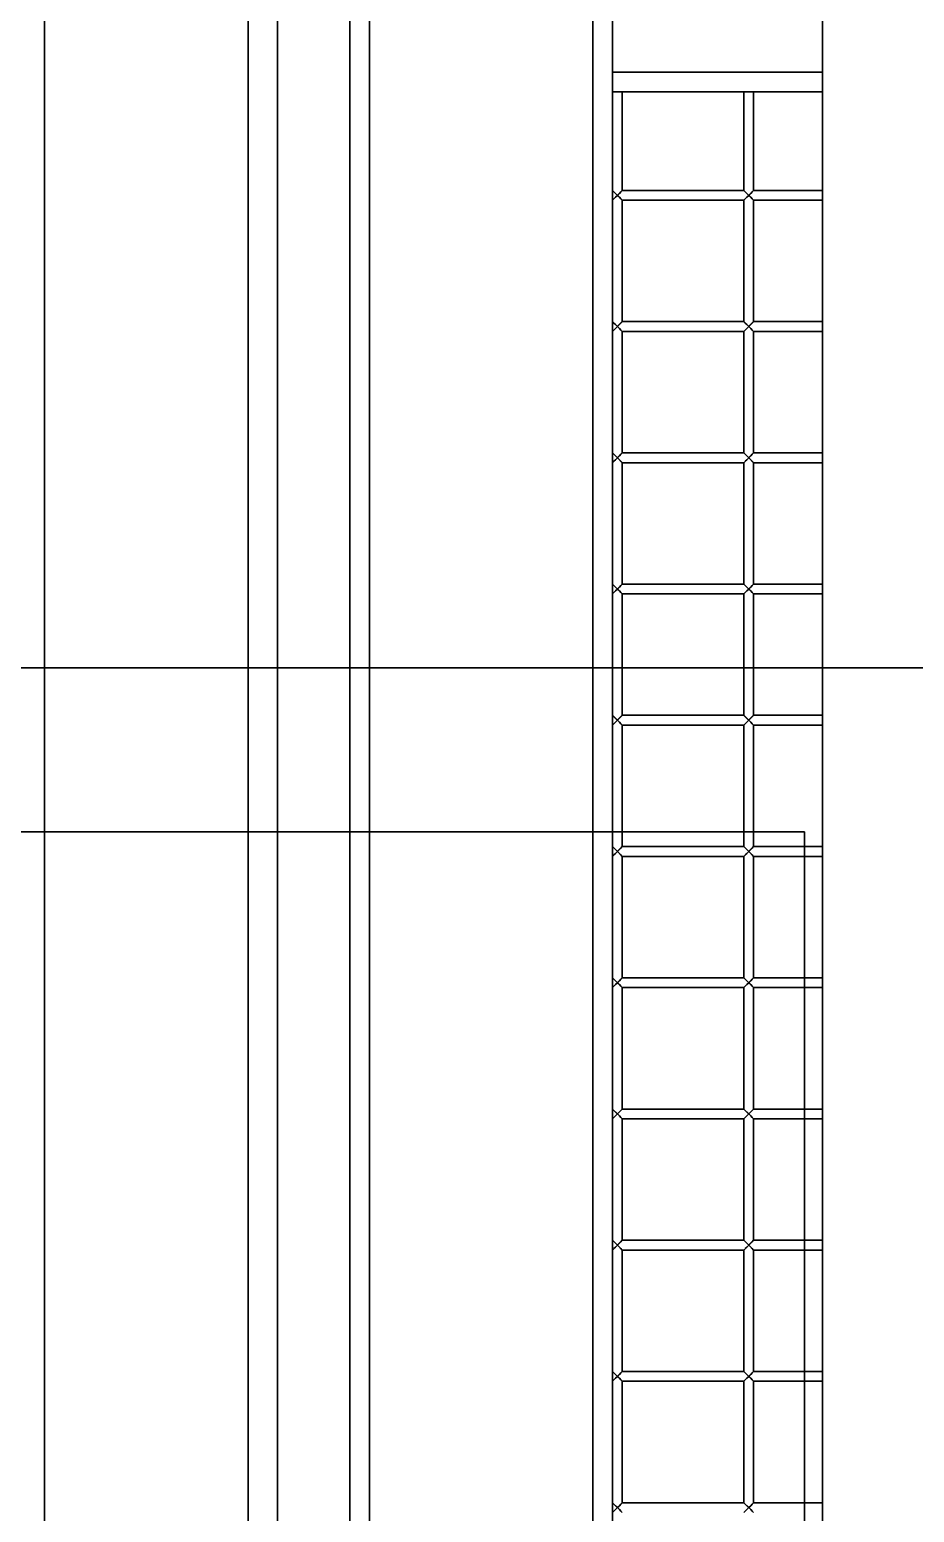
# Model space of a CAD drawing. Header units: millimetres. Extents: x 32496 to 166256, y 3504 to 23939.
# Drawn here: x 69479 to 69748.4, y 13026.7 to 13478.7 of the extents above; entities that cross this region are included whole.
import ezdxf

# ---------------------------------------------------------------- set-up
doc = ezdxf.new("R2010")
doc.units = ezdxf.units.MM
doc.layers.get('0').update_dxf_attribs({"lineweight": 35})

# ---------------------------------------------------------------- blocks, each defined once
blk = doc.blocks.new('DRGTJHYTHRTTR')
at = {"color": 7, "linetype": 'Continuous'}
for p, q in [((60371.04, -49682.69), (46149.04, -49682.69)), ((51794.04, -49732.69), (50439.04, -49732.69)), ((51794.04, -50285.69), (51794.04, -49732.69))]:
    blk.add_line(p, q, dxfattribs=at)
blk = doc.blocks.new('8-1250')
at = {"linetype": 'Continuous'}
for p, q in [((-3562.63, -32152.29), (-3562.63, -34671.29)), ((-3500.63, -32152.29), (-3500.63, -34671.29)), ((-3491.63, -32232.29), (-3491.63, -34591.29)), ((-3469.63, -32251.79), (-3469.63, -34571.79)), ((-3463.63, -34571.79), (-3463.63, -32251.79)), ((-3395.63, -32251.79), (-3395.63, -34571.79)), ((-3389.63, -33511.79), (-3389.63, -33311.79)), ((-3325.63, -33362.79), (-3325.63, -34431.79)), ((-3325.63, -33505.79), (-3389.63, -33505.79)), ((-3389.63, -34414.79), (-3389.63, -33511.79)), ((-3389.63, -33511.79), (-3325.63, -33511.79)), ((-3386.63, -33511.79), (-3386.63, -33541.79)), ((-3349.63, -33511.79), (-3349.63, -33541.79)), ((-3346.63, -33511.79), (-3346.63, -33541.79)), ((-3389.63, -33544.79), (-3386.63, -33541.79)), ((-3389.63, -33541.79), (-3388.13, -33543.29)), ((-3386.63, -33541.79), (-3349.63, -33541.79)), ((-3349.63, -33544.79), (-3346.63, -33541.79)), ((-3349.63, -33541.79), (-3348.13, -33543.29)), ((-3346.63, -33541.79), (-3325.63, -33541.79)), ((-3386.63, -33544.79), (-3388.13, -33543.29)), ((-3386.63, -33544.79), (-3386.63, -33581.79)), ((-3386.63, -33544.79), (-3349.63, -33544.79)), ((-3349.63, -33544.79), (-3349.63, -33581.79)), ((-3346.63, -33544.79), (-3348.13, -33543.29)), ((-3346.63, -33544.79), (-3346.63, -33581.79)), ((-3346.63, -33544.79), (-3325.63, -33544.79)), ((-3389.63, -33584.79), (-3386.63, -33581.79)), ((-3389.63, -33581.79), (-3388.13, -33583.29)), ((-3386.63, -33584.79), (-3388.13, -33583.29)), ((-3386.63, -33581.79), (-3349.63, -33581.79)), ((-3349.63, -33584.79), (-3346.63, -33581.79)), ((-3349.63, -33581.79), (-3348.13, -33583.29)), ((-3346.63, -33584.79), (-3348.13, -33583.29)), ((-3346.63, -33581.79), (-3325.63, -33581.79)), ((-3386.63, -33584.79), (-3386.63, -33621.79)), ((-3386.63, -33584.79), (-3349.63, -33584.79)), ((-3349.63, -33584.79), (-3349.63, -33621.79)), ((-3346.63, -33584.79), (-3346.63, -33621.79)), ((-3346.63, -33584.79), (-3325.63, -33584.79)), ((-3389.63, -33621.79), (-3388.13, -33623.29)), ((-3389.63, -33624.79), (-3386.63, -33621.79)), ((-3386.63, -33624.79), (-3388.13, -33623.29)), ((-3386.63, -33621.79), (-3349.63, -33621.79)), ((-3349.63, -33624.79), (-3346.63, -33621.79)), ((-3349.63, -33621.79), (-3348.13, -33623.29)), ((-3346.63, -33624.79), (-3348.13, -33623.29)), ((-3346.63, -33621.79), (-3325.63, -33621.79)), ((-3386.63, -33624.79), (-3386.63, -33661.79)), ((-3386.63, -33624.79), (-3349.63, -33624.79)), ((-3349.63, -33624.79), (-3349.63, -33661.79)), ((-3346.63, -33624.79), (-3346.63, -33661.79)), ((-3346.63, -33624.79), (-3325.63, -33624.79)), ((-3389.63, -33661.79), (-3388.13, -33663.29)), ((-3389.63, -33664.79), (-3386.63, -33661.79)), ((-3386.63, -33664.79), (-3388.13, -33663.29)), ((-3386.63, -33661.79), (-3349.63, -33661.79)), ((-3386.63, -33664.79), (-3386.63, -33701.79)), ((-3386.63, -33664.79), (-3349.63, -33664.79)), ((-3349.63, -33661.79), (-3348.13, -33663.29)), ((-3349.63, -33664.79), (-3346.63, -33661.79)), ((-3349.63, -33664.79), (-3349.63, -33701.79)), ((-3346.63, -33664.79), (-3348.13, -33663.29)), ((-3346.63, -33661.79), (-3325.63, -33661.79)), ((-3346.63, -33664.79), (-3346.63, -33701.79)), ((-3346.63, -33664.79), (-3325.63, -33664.79)), ((-3389.63, -33701.79), (-3388.13, -33703.29)), ((-3389.63, -33704.79), (-3386.63, -33701.79)), ((-3386.63, -33704.79), (-3388.13, -33703.29)), ((-3386.63, -33701.79), (-3349.63, -33701.79)), ((-3386.63, -33704.79), (-3386.63, -33741.79)), ((-3386.63, -33704.79), (-3349.63, -33704.79)), ((-3349.63, -33701.79), (-3348.13, -33703.29)), ((-3349.63, -33704.79), (-3346.63, -33701.79)), ((-3349.63, -33704.79), (-3349.63, -33741.79)), ((-3346.63, -33704.79), (-3348.13, -33703.29)), ((-3346.63, -33701.79), (-3325.63, -33701.79)), ((-3346.63, -33704.79), (-3346.63, -33741.79)), ((-3346.63, -33704.79), (-3325.63, -33704.79)), ((-3389.63, -33741.79), (-3388.13, -33743.29)), ((-3389.63, -33744.79), (-3386.63, -33741.79)), ((-3386.63, -33741.79), (-3349.63, -33741.79)), ((-3349.63, -33741.79), (-3348.13, -33743.29)), ((-3349.63, -33744.79), (-3346.63, -33741.79)), ((-3346.63, -33741.79), (-3325.63, -33741.79)), ((-3386.63, -33744.79), (-3388.13, -33743.29)), ((-3386.63, -33744.79), (-3386.63, -33781.79)), ((-3386.63, -33744.79), (-3349.63, -33744.79)), ((-3349.63, -33744.79), (-3349.63, -33781.79)), ((-3346.63, -33744.79), (-3348.13, -33743.29)), ((-3346.63, -33744.79), (-3346.63, -33781.79)), ((-3346.63, -33744.79), (-3325.63, -33744.79)), ((-3389.63, -33781.79), (-3388.13, -33783.29)), ((-3389.63, -33784.79), (-3386.63, -33781.79)), ((-3386.63, -33781.79), (-3349.63, -33781.79)), ((-3349.63, -33781.79), (-3348.13, -33783.29)), ((-3349.63, -33784.79), (-3346.63, -33781.79)), ((-3346.63, -33781.79), (-3325.63, -33781.79)), ((-3386.63, -33784.79), (-3388.13, -33783.29)), ((-3386.63, -33784.79), (-3386.63, -33821.79)), ((-3386.63, -33784.79), (-3349.63, -33784.79)), ((-3349.63, -33784.79), (-3349.63, -33821.79)), ((-3346.63, -33784.79), (-3348.13, -33783.29)), ((-3346.63, -33784.79), (-3346.63, -33821.79)), ((-3346.63, -33784.79), (-3325.63, -33784.79)), ((-3389.63, -33821.79), (-3388.13, -33823.29)), ((-3389.63, -33824.79), (-3386.63, -33821.79)), ((-3386.63, -33824.79), (-3388.13, -33823.29)), ((-3386.63, -33821.79), (-3349.63, -33821.79)), ((-3349.63, -33821.79), (-3348.13, -33823.29)), ((-3349.63, -33824.79), (-3346.63, -33821.79)), ((-3346.63, -33824.79), (-3348.13, -33823.29)), ((-3346.63, -33821.79), (-3325.63, -33821.79)), ((-3386.63, -33824.79), (-3386.63, -33861.79)), ((-3386.63, -33824.79), (-3349.63, -33824.79)), ((-3349.63, -33824.79), (-3349.63, -33861.79)), ((-3346.63, -33824.79), (-3346.63, -33861.79)), ((-3346.63, -33824.79), (-3325.63, -33824.79)), ((-3389.63, -33861.79), (-3388.13, -33863.29)), ((-3389.63, -33864.79), (-3386.63, -33861.79)), ((-3386.63, -33864.79), (-3388.13, -33863.29)), ((-3386.63, -33861.79), (-3349.63, -33861.79)), ((-3349.63, -33861.79), (-3348.13, -33863.29)), ((-3349.63, -33864.79), (-3346.63, -33861.79)), ((-3346.63, -33864.79), (-3348.13, -33863.29)), ((-3346.63, -33861.79), (-3325.63, -33861.79)), ((-3386.63, -33864.79), (-3386.63, -33901.79)), ((-3386.63, -33864.79), (-3349.63, -33864.79)), ((-3349.63, -33864.79), (-3349.63, -33901.79)), ((-3346.63, -33864.79), (-3346.63, -33901.79)), ((-3346.63, -33864.79), (-3325.63, -33864.79)), ((-3389.63, -33901.79), (-3388.13, -33903.29)), ((-3389.63, -33904.79), (-3386.63, -33901.79)), ((-3386.63, -33904.79), (-3388.13, -33903.29)), ((-3386.63, -33901.79), (-3349.63, -33901.79)), ((-3349.63, -33901.79), (-3348.13, -33903.29)), ((-3349.63, -33904.79), (-3346.63, -33901.79)), ((-3346.63, -33904.79), (-3348.13, -33903.29)), ((-3346.63, -33901.79), (-3325.63, -33901.79)), ((-3386.63, -33904.79), (-3386.63, -33941.79)), ((-3386.63, -33904.79), (-3349.63, -33904.79)), ((-3349.63, -33904.79), (-3349.63, -33941.79)), ((-3346.63, -33904.79), (-3346.63, -33941.79)), ((-3346.63, -33904.79), (-3325.63, -33904.79)), ((-3389.63, -33941.79), (-3388.13, -33943.29)), ((-3389.63, -33944.79), (-3386.63, -33941.79)), ((-3386.63, -33944.79), (-3388.13, -33943.29)), ((-3386.63, -33941.79), (-3349.63, -33941.79)), ((-3349.63, -33941.79), (-3348.13, -33943.29)), ((-3349.63, -33944.79), (-3346.63, -33941.79)), ((-3346.63, -33944.79), (-3348.13, -33943.29)), ((-3346.63, -33941.79), (-3325.63, -33941.79))]:
    blk.add_line(p, q, dxfattribs=at)
for points in [[(-3389.51, -33541.9), (-3389.2, -33542.22), (-3388.71, -33542.71), (-3387.54, -33543.88)], [(-3388.13, -33543.29), (-3387.54, -33542.7), (-3387.07, -33542.23), (-3386.74, -33541.9)], [(-3349.51, -33541.9), (-3349.2, -33542.22), (-3348.71, -33542.71), (-3347.54, -33543.88)], [(-3348.13, -33543.29), (-3347.54, -33542.7), (-3347.07, -33542.23), (-3346.74, -33541.9)], [(-3388.13, -33543.29), (-3388.72, -33543.88), (-3389.19, -33544.35)], [(-3386.74, -33544.67), (-3387.07, -33544.35), (-3387.54, -33543.88)], [(-3348.13, -33543.29), (-3348.72, -33543.88), (-3349.19, -33544.35)], [(-3346.74, -33544.67), (-3347.07, -33544.35), (-3347.54, -33543.88)], [(-3389.51, -33581.9), (-3389.2, -33582.22), (-3388.71, -33582.71), (-3387.54, -33583.88)], [(-3388.13, -33583.29), (-3388.72, -33583.88), (-3389.19, -33584.35)], [(-3388.13, -33583.29), (-3387.54, -33582.7), (-3387.07, -33582.23), (-3386.74, -33581.9)], [(-3349.51, -33581.9), (-3349.2, -33582.22), (-3348.71, -33582.71), (-3347.54, -33583.88)], [(-3348.13, -33583.29), (-3348.72, -33583.88), (-3349.19, -33584.35)], [(-3348.13, -33583.29), (-3347.54, -33582.7), (-3347.07, -33582.23), (-3346.74, -33581.9)], [(-3386.74, -33584.67), (-3387.07, -33584.35), (-3387.54, -33583.88)], [(-3346.74, -33584.67), (-3347.07, -33584.35), (-3347.54, -33583.88)], [(-3389.51, -33621.9), (-3389.2, -33622.22), (-3388.71, -33622.71), (-3387.54, -33623.88)], [(-3388.13, -33623.29), (-3388.72, -33623.88), (-3389.19, -33624.35)], [(-3388.13, -33623.29), (-3387.54, -33622.7), (-3387.07, -33622.23), (-3386.74, -33621.9)], [(-3386.74, -33624.67), (-3387.07, -33624.35), (-3387.54, -33623.88)], [(-3349.51, -33621.9), (-3349.2, -33622.22), (-3348.71, -33622.71), (-3347.54, -33623.88)], [(-3348.13, -33623.29), (-3348.72, -33623.88), (-3349.19, -33624.35)], [(-3348.13, -33623.29), (-3347.54, -33622.7), (-3347.07, -33622.23), (-3346.74, -33621.9)], [(-3346.74, -33624.67), (-3347.07, -33624.35), (-3347.54, -33623.88)], [(-3389.51, -33661.9), (-3389.2, -33662.22), (-3388.71, -33662.71), (-3387.54, -33663.88)], [(-3388.13, -33663.29), (-3388.72, -33663.88), (-3389.19, -33664.35)], [(-3388.13, -33663.29), (-3387.54, -33662.7), (-3387.07, -33662.23), (-3386.74, -33661.9)], [(-3386.74, -33664.67), (-3387.07, -33664.35), (-3387.54, -33663.88)], [(-3349.51, -33661.9), (-3349.2, -33662.22), (-3348.71, -33662.71), (-3347.54, -33663.88)], [(-3348.13, -33663.29), (-3348.72, -33663.88), (-3349.19, -33664.35)], [(-3348.13, -33663.29), (-3347.54, -33662.7), (-3347.07, -33662.23), (-3346.74, -33661.9)], [(-3346.74, -33664.67), (-3347.07, -33664.35), (-3347.54, -33663.88)], [(-3389.51, -33701.9), (-3389.2, -33702.22), (-3388.71, -33702.71), (-3387.54, -33703.88)], [(-3388.13, -33703.29), (-3388.72, -33703.88), (-3389.19, -33704.35)], [(-3388.13, -33703.29), (-3387.54, -33702.7), (-3387.07, -33702.23), (-3386.74, -33701.9)], [(-3386.74, -33704.67), (-3387.07, -33704.35), (-3387.54, -33703.88)], [(-3349.51, -33701.9), (-3349.2, -33702.22), (-3348.71, -33702.71), (-3347.54, -33703.88)], [(-3348.13, -33703.29), (-3348.72, -33703.88), (-3349.19, -33704.35)], [(-3348.13, -33703.29), (-3347.54, -33702.7), (-3347.07, -33702.23), (-3346.74, -33701.9)], [(-3346.74, -33704.67), (-3347.07, -33704.35), (-3347.54, -33703.88)], [(-3389.51, -33741.9), (-3389.2, -33742.22), (-3388.71, -33742.71), (-3387.54, -33743.88)], [(-3388.13, -33743.29), (-3387.54, -33742.7), (-3387.07, -33742.23), (-3386.74, -33741.9)], [(-3349.51, -33741.9), (-3349.2, -33742.22), (-3348.71, -33742.71), (-3347.54, -33743.88)], [(-3348.13, -33743.29), (-3347.54, -33742.7), (-3347.07, -33742.23), (-3346.74, -33741.9)], [(-3388.13, -33743.29), (-3388.72, -33743.88), (-3389.19, -33744.35)], [(-3386.74, -33744.67), (-3387.07, -33744.35), (-3387.54, -33743.88)], [(-3348.13, -33743.29), (-3348.72, -33743.88), (-3349.19, -33744.35)], [(-3346.74, -33744.67), (-3347.07, -33744.35), (-3347.54, -33743.88)], [(-3389.51, -33781.9), (-3389.2, -33782.22), (-3388.71, -33782.71), (-3387.54, -33783.88)], [(-3388.13, -33783.29), (-3387.54, -33782.7), (-3387.07, -33782.23), (-3386.74, -33781.9)], [(-3349.51, -33781.9), (-3349.2, -33782.22), (-3348.71, -33782.71), (-3347.54, -33783.88)], [(-3348.13, -33783.29), (-3347.54, -33782.7), (-3347.07, -33782.23), (-3346.74, -33781.9)], [(-3388.13, -33783.29), (-3388.72, -33783.88), (-3389.19, -33784.35)], [(-3386.74, -33784.67), (-3387.07, -33784.35), (-3387.54, -33783.88)], [(-3348.13, -33783.29), (-3348.72, -33783.88), (-3349.19, -33784.35)], [(-3346.74, -33784.67), (-3347.07, -33784.35), (-3347.54, -33783.88)], [(-3389.51, -33821.9), (-3389.2, -33822.22), (-3388.71, -33822.71), (-3387.54, -33823.88)], [(-3388.13, -33823.29), (-3388.72, -33823.88), (-3389.19, -33824.35)], [(-3388.13, -33823.29), (-3387.54, -33822.7), (-3387.07, -33822.23), (-3386.74, -33821.9)], [(-3349.51, -33821.9), (-3349.2, -33822.22), (-3348.71, -33822.71), (-3347.54, -33823.88)], [(-3348.13, -33823.29), (-3348.72, -33823.88), (-3349.19, -33824.35)], [(-3348.13, -33823.29), (-3347.54, -33822.7), (-3347.07, -33822.23), (-3346.74, -33821.9)], [(-3386.74, -33824.67), (-3387.07, -33824.35), (-3387.54, -33823.88)], [(-3346.74, -33824.67), (-3347.07, -33824.35), (-3347.54, -33823.88)], [(-3389.51, -33861.9), (-3389.2, -33862.22), (-3388.71, -33862.71), (-3387.54, -33863.88)], [(-3388.13, -33863.29), (-3388.72, -33863.88), (-3389.19, -33864.35)], [(-3388.13, -33863.29), (-3387.54, -33862.7), (-3387.07, -33862.23), (-3386.74, -33861.9)], [(-3386.74, -33864.67), (-3387.07, -33864.35), (-3387.54, -33863.88)], [(-3349.51, -33861.9), (-3349.2, -33862.22), (-3348.71, -33862.71), (-3347.54, -33863.88)], [(-3348.13, -33863.29), (-3348.72, -33863.88), (-3349.19, -33864.35)], [(-3348.13, -33863.29), (-3347.54, -33862.7), (-3347.07, -33862.23), (-3346.74, -33861.9)], [(-3346.74, -33864.67), (-3347.07, -33864.35), (-3347.54, -33863.88)], [(-3389.51, -33901.9), (-3389.2, -33902.22), (-3388.71, -33902.71), (-3387.54, -33903.88)], [(-3388.13, -33903.29), (-3388.72, -33903.88), (-3389.19, -33904.35)], [(-3388.13, -33903.29), (-3387.54, -33902.7), (-3387.07, -33902.23), (-3386.74, -33901.9)], [(-3386.74, -33904.67), (-3387.07, -33904.35), (-3387.54, -33903.88)], [(-3349.51, -33901.9), (-3349.2, -33902.22), (-3348.71, -33902.71), (-3347.54, -33903.88)], [(-3348.13, -33903.29), (-3348.72, -33903.88), (-3349.19, -33904.35)], [(-3348.13, -33903.29), (-3347.54, -33902.7), (-3347.07, -33902.23), (-3346.74, -33901.9)], [(-3346.74, -33904.67), (-3347.07, -33904.35), (-3347.54, -33903.88)], [(-3389.51, -33941.9), (-3389.2, -33942.22), (-3388.71, -33942.71), (-3387.54, -33943.88)], [(-3388.13, -33943.29), (-3388.72, -33943.88), (-3389.19, -33944.35)], [(-3388.13, -33943.29), (-3387.54, -33942.7), (-3387.07, -33942.23), (-3386.74, -33941.9)], [(-3386.74, -33944.67), (-3387.07, -33944.35), (-3387.54, -33943.88)], [(-3349.51, -33941.9), (-3349.2, -33942.22), (-3348.71, -33942.71), (-3347.54, -33943.88)], [(-3348.13, -33943.29), (-3348.72, -33943.88), (-3349.19, -33944.35)], [(-3348.13, -33943.29), (-3347.54, -33942.7), (-3347.07, -33942.23), (-3346.74, -33941.9)], [(-3346.74, -33944.67), (-3347.07, -33944.35), (-3347.54, -33943.88)]]:
    blk.add_lwpolyline(points, dxfattribs=at)

msp = doc.modelspace()

# ---------------------------------------------------------------- block references
at = {"color": 6}
msp.add_blockref('8-1250', (73046.131, 46971.457), dxfattribs=at)
msp.add_blockref('DRGTJHYTHRTTR', (17920.951, 62966.819))

doc.saveas('drawing.dxf')
